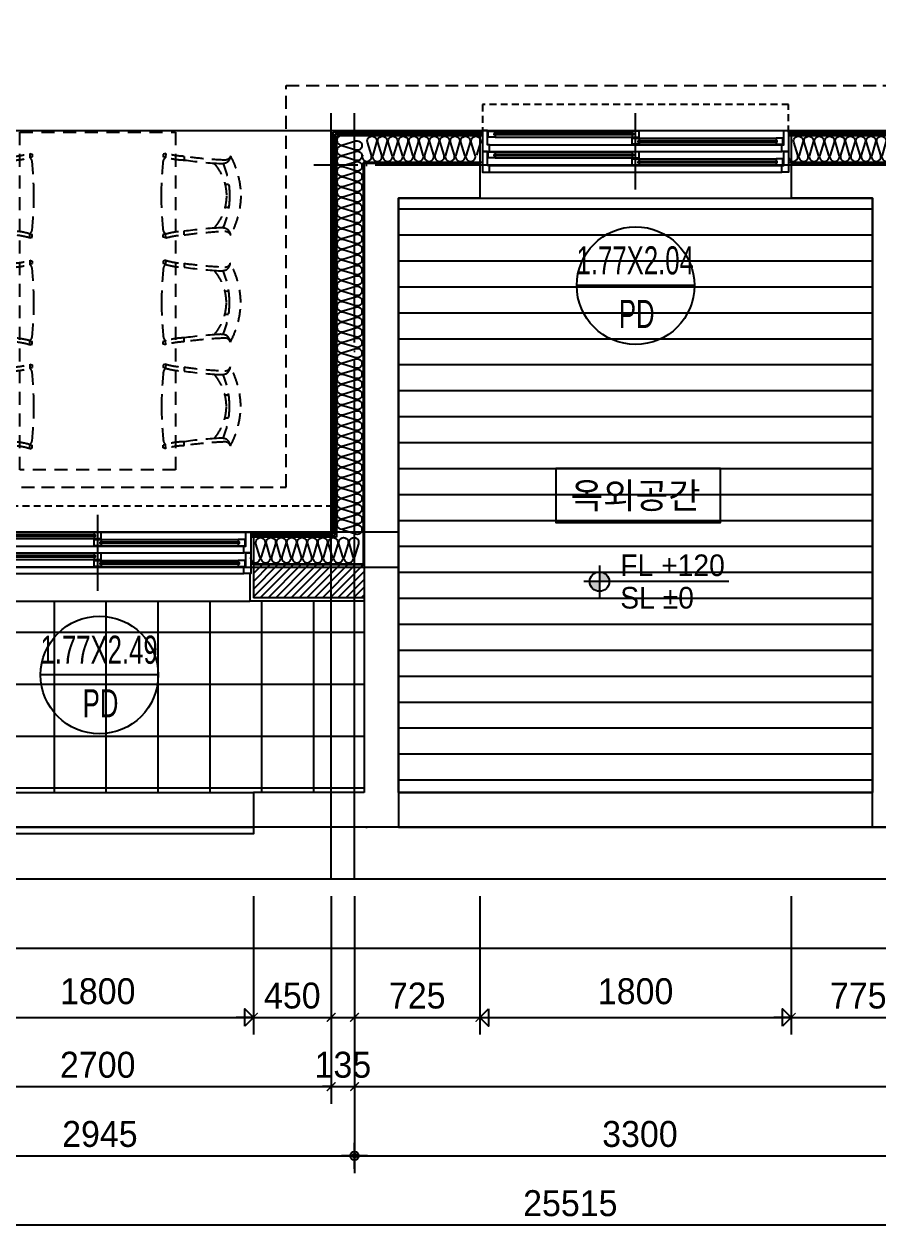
# Model space of a CAD drawing. Header units: millimetres. Extents: x -24416 to 92204, y -190080 to 23760.
# Drawn here: x 14281 to 19218, y -183258 to -176317 of the extents above; entities that cross this region are included whole.
import ezdxf
from ezdxf.enums import TextEntityAlignment as Align

# ---------------------------------------------------------------- set-up
doc = ezdxf.new("R2010")
doc.units = ezdxf.units.MM
doc.header["$LTSCALE"] = 50
for name, pattern in [('AUDIT_D_220706163347-0', [0]), ('CEN', [62, 60, -1, 0, -1]), ('H', [1.3, 0.8, -0.5]), ('HD', [2.5, 1.5, -1]), ('HID', [2.3, 1.5, -0.8])]:
    doc.linetypes.add(name, pattern=pattern)
doc.layers.get('defpoints').update_dxf_attribs({"color": 139})
for name, color, linetype in [('A-레벨', 7, 'AUDIT_D_220706163347-0'), ('A-창호부호', 4, 'Continuous'), ('A_HAT', 8, 'Continuous'), ('AA-XXXX-DIMS', 7, 'Continuous'), ('ARDM', 7, 'Continuous'), ('CEN_CON', 1, 'CEN'), ('CEN_WALL', 12, 'CEN'), ('CONC', 2, 'Continuous'), ('dan1', 7, 'HID'), ('DIM', 7, 'AUDIT_D_220706163347-0'), ('ELE3_CON', 7, 'Continuous'), ('ELE4', 4, 'Continuous'), ('FIN', 6, 'Continuous'), ('FUR_가구', 8, 'HD'), ('HAT', 5, 'Continuous'), ('INS', 8, 'Continuous'), ('INSUL', 8, 'Continuous'), ('WAL', 3, 'Continuous'), ('WAL_DRY', 7, 'Continuous'), ('WIN', 4, 'Continuous'), ('X - 단위세대$0$ETC', 6, 'Continuous'), ('바닥타일', 8, 'Continuous'), ('실명', 3, 'AUDIT_D_220706163347-0'), ('실명박스', 7, 'AUDIT_D_220706163347-0'), ('커튼박스', 6, 'Continuous')]:
    doc.layers.add(name, color=color, linetype=linetype)
doc.layers.add('Defpoint', color=135, linetype='Continuous', plot=False)
doc.layers.add('MC', color=135, linetype='Continuous', plot=False)
doc.styles.add('HAUD01', font='Dotum.ttf')
doc.styles.add('맑은고딕', font='malgun.ttf', dxfattribs={"width": 0.9})
doc.dimstyles.new('DIM-50', dxfattribs={"dimscale": 50, "dimtxt": 3, "dimasz": 1, "dimexe": 2, "dimexo": 2, "dimgap": 1, "dimtad": 1, "dimdec": 0, "dimzin": 0, "dimdsep": 46, "dimtxsty": '맑은고딕', "dimblk1": 'DIMDOT', "dimblk2": 'DIMDOT', "dimsah": 1, "dimcen": 0.09, "dimdle": 2, "dimclrd": 7, "dimclre": 7, "dimclrt": 3, "dimadec": 0, "dimazin": 0, "dimtfac": 1, "dimtdec": 0, "dimtix": 1, "dimtmove": 2, "dimatfit": 3, "dimldrblk": 'DIMDOT', "dimfxl": 1, "dimtolj": 1, "dimtzin": 0, "dimarcsym": 0})
doc.dimstyles.new('MCDIM-50', dxfattribs={"dimscale": 50, "dimtxt": 3, "dimasz": 1, "dimexe": 2, "dimexo": 2, "dimgap": 1, "dimtad": 1, "dimdec": 0, "dimzin": 0, "dimdsep": 46, "dimtxsty": '맑은고딕', "dimblk1": 'ARCHTICK', "dimblk2": 'ARCHTICK', "dimsah": 1, "dimcen": 0.09, "dimdle": 2, "dimclrd": 7, "dimclre": 7, "dimclrt": 3, "dimadec": 0, "dimazin": 0, "dimtfac": 1, "dimtdec": 0, "dimtix": 1, "dimtmove": 2, "dimatfit": 3, "dimldrblk": 'ARCHTICK', "dimfxl": 1, "dimtolj": 1, "dimtzin": 0, "dimarcsym": 0})
doc.dimstyles.new('외부100-win', dxfattribs={"dimscale": 50, "dimtxt": 3, "dimasz": 1, "dimexe": 2, "dimexo": 2.5, "dimgap": 1.5, "dimtad": 1, "dimdec": 0, "dimzin": 0, "dimdsep": 46, "dimtxsty": '맑은고딕', "dimblk": 'DO2-2', "dimblk1": 'DO2-2', "dimblk2": 'DIMDOT', "dimcen": 0.09, "dimdle": 2, "dimclrd": 7, "dimclre": 7, "dimclrt": 3, "dimadec": 0, "dimazin": 0, "dimtfac": 1, "dimtdec": 0, "dimtix": 1, "dimtmove": 2, "dimatfit": 3, "dimldrblk": 'DO2-2', "dimfxl": 1, "dimtolj": 1, "dimtzin": 0, "dimarcsym": 0})

# ---------------------------------------------------------------- blocks, each defined once
blk = doc.blocks.new('A$C4D377245')
at = {"layer": 'A-창호부호'}
blk.add_line((675.4, 345), (14.6, 345), dxfattribs=at)
blk.add_circle((345, 345), 330.4, dxfattribs=at)
blk = doc.blocks.new('WIN_이중창_1800')
at = {"layer": 'Defpoint'}
for p, q in [((-15, 240), (-15, 0)), ((1785, 240), (1785, 0))]:
    blk.add_line(p, q, dxfattribs=at)
at = {"layer": 'WIN'}
blk.add_line((885, -100), (885, 340), dxfattribs=at)
at = {"layer": 'WIN', "color": 8}
for p, q in [((1742, 240), (28, 240)), ((1697, 237), (905, 237)), ((1730, 158), (40, 158)), ((865, 196), (73, 196)), ((865, 161), (73, 161)), ((1697, 202), (905, 202)), ((1730, 120), (40, 120)), ((865, 76), (73, 76)), ((1697, 117), (905, 117)), ((1697, 82), (905, 82)), ((1730, 38), (40, 38)), ((1730, 0), (40, 0)), ((865, 41), (73, 41))]:
    blk.add_line(p, q, dxfattribs=at)
at = {"layer": 'WIN'}
for points in [[(40, 158), (28, 158), (28, 240), (0, 240), (0, 120), (40, 120), (40, 158)], [(905, 216.5), (905, 202), (865, 202), (865, 237), (905, 237), (905, 222.5)], [(1704, 222.5), (1704, 216.5), (898, 216.5), (898, 222.5), (1704, 222.5)], [(1697, 216.5), (1697, 202), (1737, 202), (1737, 237), (1697, 237), (1697, 222.5)], [(1730, 158), (1742, 158), (1742, 240), (1770, 240), (1770, 120), (1730, 120), (1730, 158)], [(73, 175.5), (73, 161), (33, 161), (33, 196), (73, 196), (73, 181.5)], [(872, 181.5), (872, 175.5), (66, 175.5), (66, 181.5), (872, 181.5)], [(865, 175.5), (865, 161), (905, 161), (905, 196), (865, 196), (865, 181.5)], [(40, 38), (28, 38), (28, 120), (0, 120), (0, 0), (40, 0), (40, 38)], [(73, 55.5), (73, 41), (33, 41), (33, 76), (73, 76), (73, 61.5)], [(905, 96.5), (905, 82), (865, 82), (865, 117), (905, 117), (905, 102.5)], [(865, 55.5), (865, 41), (905, 41), (905, 76), (865, 76), (865, 61.5)], [(1704, 102.5), (1704, 96.5), (898, 96.5), (898, 102.5), (1704, 102.5)], [(1697, 96.5), (1697, 82), (1737, 82), (1737, 117), (1697, 117), (1697, 102.5)], [(1730, 38), (1742, 38), (1742, 120), (1770, 120), (1770, 0), (1730, 0), (1730, 38)], [(872, 61.5), (872, 55.5), (66, 55.5), (66, 61.5), (872, 61.5)]]:
    blk.add_lwpolyline(points, dxfattribs=at)
blk = doc.blocks.new('insul1')
blk.add_lwpolyline([(0, 0.25, 1.344031), (0.35, 0.25), (0.2, 0.75, -1.344031), (0.55, 0.75), (0.4, 0.25)], format="xyb")
blk = doc.blocks.new('DongSinsul_1')
at = {"layer": 'INSUL'}
blk.add_lwpolyline([(0, 0.25, 1.34403), (0.35, 0.25), (0.2, 0.75, -1.34403), (0.55, 0.75), (0.4, 0.25)], format="xyb", dxfattribs=at)
blk = doc.blocks.new('식탁-1950x900')
at = {"layer": 'FUR_가구'}
for p, q in [((-393, -121.6), (-379.1, -126)), ((-393, -121.6), (-392.7, -145.4)), ((-379.1, -126), (-379.3, -141)), ((393, -121.6), (379.1, -126)), ((379.1, -126), (379.3, -141)), ((393, -121.6), (392.7, -145.4)), ((-500.1, -139.2), (-499.9, -162.1)), ((-392.7, -144.6), (-379.3, -141)), ((392.7, -144.6), (379.3, -141)), ((500.1, -139.2), (499.9, -162.1)), ((-735.6, -299), (-756.6, -299.2)), ((735.6, -299), (756.6, -299.2)), ((-735.6, -433.1), (-756.6, -432.9)), ((735.6, -433.1), (756.6, -432.9)), ((-500.1, -592.9), (-499.9, -570)), ((-393, -610.5), (-392.7, -586.7)), ((-393, -610.5), (-379.1, -606.2)), ((-392.7, -587.5), (-379.3, -591.1)), ((-379.1, -606.2), (-379.3, -591.1)), ((379.1, -606.2), (379.3, -591.1)), ((393, -610.5), (379.1, -606.2)), ((392.7, -587.5), (379.3, -591.1)), ((393, -610.5), (392.7, -586.7)), ((500.1, -592.9), (499.9, -570)), ((-500.1, -757.1), (-499.9, -780)), ((-393, -739.5), (-379.1, -743.8)), ((-393, -739.5), (-392.7, -763.3)), ((-392.7, -762.5), (-379.3, -758.9)), ((-379.1, -743.8), (-379.3, -758.9)), ((393, -739.5), (379.1, -743.8)), ((379.1, -743.8), (379.3, -758.9)), ((392.7, -762.5), (379.3, -758.9)), ((393, -739.5), (392.7, -763.3)), ((500.1, -757.1), (499.9, -780)), ((-735.6, -916.9), (-756.6, -917.1)), ((735.6, -916.9), (756.6, -917.1)), ((-735.6, -1051), (-756.6, -1050.8)), ((735.6, -1051), (756.6, -1050.8)), ((-500.1, -1210.8), (-499.9, -1187.9)), ((-393, -1228.4), (-392.7, -1204.6)), ((-393, -1228.4), (-379.1, -1224)), ((-392.7, -1205.4), (-379.3, -1209)), ((-379.1, -1224), (-379.3, -1209)), ((379.1, -1224), (379.3, -1209)), ((393, -1228.4), (379.1, -1224)), ((392.7, -1205.4), (379.3, -1209)), ((393, -1228.4), (392.7, -1204.6)), ((500.1, -1210.8), (499.9, -1187.9)), ((-500.1, -1357.1), (-499.9, -1380)), ((-393, -1339.5), (-379.1, -1343.8)), ((-393, -1339.5), (-392.7, -1363.3)), ((-392.7, -1362.5), (-379.3, -1358.9)), ((-379.1, -1343.8), (-379.3, -1358.9)), ((393, -1339.5), (379.1, -1343.8)), ((379.1, -1343.8), (379.3, -1358.9)), ((392.7, -1362.5), (379.3, -1358.9)), ((393, -1339.5), (392.7, -1363.3)), ((500.1, -1357.1), (499.9, -1380)), ((-735.6, -1516.9), (-756.6, -1517.1)), ((735.6, -1516.9), (756.6, -1517.1)), ((-735.6, -1651), (-756.6, -1650.8)), ((735.6, -1651), (756.6, -1650.8)), ((-500.1, -1810.8), (-499.9, -1787.9)), ((-393, -1828.4), (-392.7, -1804.6)), ((393, -1828.4), (392.7, -1804.6)), ((500.1, -1810.8), (499.9, -1787.9)), ((-393, -1828.4), (-379.1, -1824)), ((-392.7, -1805.4), (-379.3, -1809)), ((-379.1, -1824), (-379.3, -1809)), ((379.1, -1824), (379.3, -1809)), ((393, -1828.4), (379.1, -1824)), ((392.7, -1805.4), (379.3, -1809))]:
    blk.add_line(p, q, dxfattribs=at)
blk.add_lwpolyline([(-450, 0), (450, 0), (450, -1950), (-450, -1950)], close=True, dxfattribs=at)
for centre, radius, start, end in [((-324.7, -376.8), 502.7, 151.61301, 178.77221), ((-735.8, -128.1), 32.7, 197.29847, 270.53959), ((-715.5, -133.6), 51.6, 184.73657, 233.96327), ((-510.6, 259.9), 399.2, 271.50557, 287.13357), ((-301.1, -364.6), 460.9, 156.58558, 180.17751), ((-711.1, -94), 88.5, 246.80527, 277.25757), ((-464.2, -367.5), 279.9, 137.91521, 179.69623), ((-839.2, 2261.8), 2424.8, 272.45149, 278.03657), ((-839.2, 2261.8), 2447.5, 273.26257, 277.96657), ((-510.6, 259.9), 422.1, 271.45157, 286.22903), ((-411.8, -172), 32.7, 1.98952, 54.31967), ((-2602.4, -386.7), 2233.9, 0.5286, 5.54351), ((-324.7, -355.3), 502.7, 181.22779, 208.38699), ((-301.1, -367.5), 460.9, 179.82249, 203.41442), ((-464.2, -364.6), 279.9, 180.30377, 222.08479), ((-2602.4, -345.5), 2233.9, 354.45649, 359.4714), ((-711.1, -638.2), 88.5, 82.74243, 113.19473), ((-839.2, -2993.9), 2447.5, 82.03343, 86.73743), ((-735.8, -604), 32.7, 89.46041, 162.70153), ((-715.5, -598.6), 51.6, 126.03673, 175.26343), ((-839.2, -2993.9), 2424.8, 81.96343, 87.54851), ((-510.6, -992), 399.2, 72.86643, 88.49443), ((-510.6, -992), 422.1, 73.77097, 88.54843), ((-411.8, -560.1), 32.7, 305.68033, 358.01048), ((-324.7, -994.7), 502.7, 151.61301, 178.77221), ((-735.8, -746), 32.7, 197.29847, 270.53959), ((-715.5, -751.4), 51.6, 184.73657, 233.96327), ((-839.2, 1643.9), 2424.8, 272.45149, 278.03657), ((-510.6, -358), 399.2, 271.50557, 287.13357), ((-510.6, -358), 422.1, 271.45157, 286.22903), ((-411.8, -789.9), 32.7, 1.98952, 54.31967), ((-301.1, -982.5), 460.9, 156.58558, 180.17751), ((-711.1, -711.8), 88.5, 246.80527, 277.25757), ((-464.2, -985.4), 279.9, 137.91521, 179.69623), ((-839.2, 1643.9), 2447.5, 273.26257, 277.96657), ((-2602.4, -1004.5), 2233.9, 0.5286, 5.54351), ((-324.7, -973.2), 502.7, 181.22779, 208.38699), ((-301.1, -985.4), 460.9, 179.82249, 203.41442), ((-464.2, -982.5), 279.9, 180.30377, 222.08479), ((-2602.4, -963.3), 2233.9, 354.45649, 359.4714), ((-715.5, -1216.4), 51.6, 126.03673, 175.26343), ((-711.1, -1256), 88.5, 82.74243, 113.19473), ((-839.2, -3611.8), 2447.5, 82.03343, 86.73743), ((-411.8, -1178), 32.7, 305.68033, 358.01048), ((-735.8, -1221.9), 32.7, 89.46041, 162.70153), ((-839.2, -3611.8), 2424.8, 81.96343, 87.54851), ((-510.6, -1609.9), 399.2, 72.86643, 88.49443), ((-510.6, -1609.9), 422.1, 73.77097, 88.54843), ((-324.7, -1594.7), 502.7, 151.61301, 178.77221), ((-735.8, -1346), 32.7, 197.29847, 270.53959), ((-715.5, -1351.4), 51.6, 184.73657, 233.96327), ((-839.2, 1043.9), 2424.8, 272.45149, 278.03657), ((-839.2, 1043.9), 2447.5, 273.26257, 277.96657), ((-510.6, -958), 399.2, 271.50557, 287.13357), ((-510.6, -958), 422.1, 271.45157, 286.22903), ((-411.8, -1389.9), 32.7, 1.98952, 54.31967), ((-301.1, -1582.5), 460.9, 156.58558, 180.17751), ((-711.1, -1311.8), 88.5, 246.80527, 277.25757), ((-464.2, -1585.4), 279.9, 137.91521, 179.69623), ((-2602.4, -1604.5), 2233.9, 0.5286, 5.54351), ((-324.7, -1573.2), 502.7, 181.22779, 208.38699), ((-301.1, -1585.4), 460.9, 179.82249, 203.41442), ((-464.2, -1582.5), 279.9, 180.30377, 222.08479), ((-2602.4, -1563.3), 2233.9, 354.45649, 359.4714), ((-735.8, -1821.9), 32.7, 89.46041, 162.70153), ((-715.5, -1816.4), 51.6, 126.03673, 175.26343), ((-711.1, -1856), 88.5, 82.74243, 113.19473), ((-839.2, -4211.8), 2424.8, 81.96343, 87.54851), ((-839.2, -4211.8), 2447.5, 82.03343, 86.73743), ((-510.6, -2209.9), 422.1, 73.77097, 88.54843), ((-411.8, -1778), 32.7, 305.68033, 358.01048), ((-510.6, -2209.9), 399.2, 72.86643, 88.49443)]:
    blk.add_arc(centre, radius, start, end, dxfattribs=at)
at = {"layer": 'FUR_가구', "extrusion": (0, 0, -1)}
for centre, major_axis, start_param, end_param in [((510.6, 259.9), (-391.6, 77.3), 4.543868, 4.816628), ((735.8, -128.1), (-23.1, 23.1), 2.65811, 3.936408), ((715.5, -133.6), (-36.5, 36.5), 2.438863, 3.298031), ((324.7, -376.8), (355.5, 355.5), 0.289952, 0.763969), ((2602.4, -386.7), (-1579.6, 1579.6), 5.507013, 5.59454), ((411.8, -172), (-23.1, 23.1), 5.532511, 6.445844), ((510.6, 259.9), (-418.1, 57.7), 4.600712, 4.858628), ((839.2, 2261.8), (261.2, 2433.5), 3.0916, 3.173701), ((839.2, 2261.8), (308.9, 2405.1), 3.056625, 3.154103), ((464.2, -367.5), (197.9, 197.9), 0.05088, 0.780096), ((711.1, -94), (-62.6, 62.6), 3.522166, 4.053659), ((301.1, -364.6), (447.5, 110.4), -0.166893, 0.244864), ((2602.4, -345.5), (-114, 2231), 4.666674, 4.7542), ((464.2, -364.6), (197.9, 197.9), 0.7907, 1.519916), ((301.1, -367.5), (-450.7, 96.7), 2.927084, 3.338841), ((324.7, -355.3), (-355.5, 355.5), 2.377624, 2.851641), ((839.2, -2993.9), (-321.8, 2426.3), -0.007165, 0.074936), ((711.1, -638.2), (62.6, 62.6), -0.912067, -0.380574), ((411.8, -560.1), (-23.1, 23.1), 4.54973, 5.463063), ((510.6, -992), (410.7, 97.2), 4.661547, 4.919462), ((510.6, -992), (392, 75.2), 4.602977, 4.875737), ((839.2, -2993.9), (-242.6, 2412.6), -0.040038, 0.05744), ((735.8, -604), (23.1, 23.1), -0.794816, 0.483483), ((715.5, -598.6), (-36.5, 36.5), 1.414358, 2.273526)]:
    blk.add_ellipse(centre, major_axis=major_axis, ratio=1, start_param=start_param, end_param=end_param, dxfattribs=at)
at = {"layer": 'FUR_가구'}
for centre, major_axis, start_param, end_param in [((411.8, -789.9), (23.1, 23.1), 1.408137, 2.321471), ((510.6, -358), (-410.7, 97.2), 1.519954, 1.777869), ((510.6, -358), (-392, 75.2), 1.461384, 1.734144), ((839.2, 1643.9), (242.6, 2412.6), 3.101555, 3.199033), ((735.8, -746), (-23.1, 23.1), 2.346777, 3.625076), ((715.5, -751.4), (36.5, 36.5), 4.55595, 5.415118), ((324.7, -994.7), (355.5, 355.5), 5.519216, 5.993234), ((2602.4, -1004.5), (114, 2231), 1.525081, 1.612608), ((839.2, 1643.9), (321.8, 2426.3), 3.134428, 3.216528), ((464.2, -985.4), (-197.9, 197.9), 3.932293, 4.661509), ((711.1, -711.8), (-62.6, 62.6), 2.229526, 2.761019), ((301.1, -982.5), (450.7, 96.7), -0.214508, 0.197248), ((2602.4, -963.3), (1579.6, 1579.6), 2.36542, 2.452947), ((464.2, -982.5), (-197.9, 197.9), 3.192473, 3.921689), ((301.1, -985.4), (-447.5, 110.4), 2.9747, 3.386457), ((324.7, -973.2), (-355.5, 355.5), 3.431544, 3.905562), ((411.8, -1178), (23.1, 23.1), 2.390918, 3.304252), ((839.2, -3611.8), (-261.2, 2433.5), -0.049992, 0.032108), ((711.1, -1256), (62.6, 62.6), 0.380574, 0.912067), ((715.5, -1216.4), (36.5, 36.5), 5.580456, 6.439624), ((510.6, -1609.9), (418.1, 57.7), 1.45912, 1.717035), ((510.6, -1609.9), (391.6, 77.3), 1.402276, 1.675036), ((839.2, -3611.8), (-308.9, 2405.1), -0.084967, 0.012511), ((735.8, -1221.9), (23.1, 23.1), 5.799702, 7.078001), ((411.8, -1389.9), (23.1, 23.1), 1.408137, 2.321471), ((510.6, -958), (-410.7, 97.2), 1.519954, 1.777869), ((510.6, -958), (-392, 75.2), 1.461384, 1.734144), ((839.2, 1043.9), (321.8, 2426.3), 3.134428, 3.216528), ((839.2, 1043.9), (242.6, 2412.6), 3.101555, 3.199033), ((735.8, -1346), (-23.1, 23.1), 2.346777, 3.625076), ((715.5, -1351.4), (36.5, 36.5), 4.55595, 5.415118), ((324.7, -1594.7), (355.5, 355.5), 5.519216, 5.993234), ((2602.4, -1604.5), (114, 2231), 1.525081, 1.612608), ((464.2, -1585.4), (-197.9, 197.9), 3.932293, 4.661509), ((711.1, -1311.8), (-62.6, 62.6), 2.229526, 2.761019), ((301.1, -1582.5), (450.7, 96.7), -0.214508, 0.197248), ((2602.4, -1563.3), (1579.6, 1579.6), 2.36542, 2.452947), ((464.2, -1582.5), (-197.9, 197.9), 3.192473, 3.921689), ((301.1, -1585.4), (-447.5, 110.4), 2.9747, 3.386457), ((324.7, -1573.2), (-355.5, 355.5), 3.431544, 3.905562), ((411.8, -1778), (23.1, 23.1), 2.390918, 3.304252), ((510.6, -2209.9), (418.1, 57.7), 1.45912, 1.717035), ((839.2, -4211.8), (-261.2, 2433.5), -0.049992, 0.032108), ((839.2, -4211.8), (-308.9, 2405.1), -0.084967, 0.012511), ((711.1, -1856), (62.6, 62.6), 0.380574, 0.912067), ((735.8, -1821.9), (23.1, 23.1), 5.799702, 7.078001), ((715.5, -1816.4), (36.5, 36.5), 5.580456, 6.439624), ((510.6, -2209.9), (391.6, 77.3), 1.402276, 1.675036)]:
    blk.add_ellipse(centre, major_axis=major_axis, ratio=1, start_param=start_param, end_param=end_param, dxfattribs=at)
blk = doc.blocks.new('U-131B(기본)', base_point=(-85340.5, -187585.7))
at = {"layer": 'A_HAT'}
h = blk.add_hatch(dxfattribs=at)
h.set_pattern_fill('ANSI31', color=256, scale=10, style=0)
h.set_pattern_definition([(45, (-291243.84, -166332.43), (-22.4506403, 22.4506403), [])])
h.paths.add_polyline_path([(-74415.5, -186070.7), (-73775.5, -186070.7), (-73775.5, -186260.7), (-74415.5, -186260.7)])
at = {"layer": 'HAT', "ltscale": 100}
h = blk.add_hatch(dxfattribs=at)
h.set_pattern_fill('_USER', color=8, scale=150, pattern_type=0)
h.set_pattern_definition([(0, (-77920.75, -187585.72), (0, 150), [])])
h.paths.add_polyline_path([(-70835.5, -187385.7), (-73575.5, -187385.7), (-73575.5, -183950.7), (-70835.5, -183950.7)])
at = {"layer": '바닥타일'}
h = blk.add_hatch(dxfattribs=at)
h.set_pattern_fill('_USER', color=256, scale=300, double=1, pattern_type=0)
h.set_pattern_definition([(0, (-291243.84, -166332.43), (0, 300), []), (90, (-291243.84, -166332.43), (-300, 2e-14), [])])
h.paths.add_polyline_path([(-83430.5, -186105.7), (-83430.5, -187385.7), (-73775.5, -187385.7), (-73775.5, -186280.7), (-81785.5, -186280.7), (-81785.5, -186105.7)])
at = {"layer": 'CEN_CON'}
blk.add_line((-70710.5, -187585.7), (-85945.5, -187585.7), dxfattribs=at)
at = {"layer": 'CEN_WALL'}
for p, q in [((-73830.5, -187885.7), (-73830.5, -183460.7)), ((-70710.5, -183760.7), (-74065.5, -183760.7)), ((-73575.5, -186085.7), (-81705.5, -186085.7))]:
    blk.add_line(p, q, dxfattribs=at)
at = {"layer": 'CONC'}
for p, q in [((-73775.5, -183750.7), (-73775.5, -187385.7)), ((-73105.5, -183750.7), (-73775.5, -183750.7)), ((-73105.5, -183750.7), (-73105.5, -183950.7)), ((-70585.5, -183750.7), (-71305.5, -183750.7)), ((-71305.5, -183750.7), (-71305.5, -183950.7)), ((-73575.5, -183950.7), (-73575.5, -187585.7)), ((-73105.5, -183950.7), (-73575.5, -183950.7)), ((-70835.5, -183950.7), (-71305.5, -183950.7)), ((-70835.5, -187585.7), (-70835.5, -183950.7)), ((-73775.5, -187385.7), (-74415.5, -187385.7)), ((-74415.5, -187385.7), (-74415.5, -187585.7)), ((-73575.5, -187585.7), (-74415.5, -187585.7)), ((-70835.5, -187585.7), (-69975.5, -187585.7))]:
    blk.add_line(p, q, dxfattribs=at)
at = {"layer": 'dan1'}
blk.add_lwpolyline([(-76675.5, -185620.7), (-74225.5, -185620.7), (-74225.5, -183300.7), (-70135.5, -183300.7), (-70135.5, -185620.7), (-64745.5, -185620.7)], dxfattribs=at)
at = {"layer": 'ELE3_CON'}
for p, q in [((-76215.5, -187385.7), (-74415.5, -187385.7)), ((-73575.5, -187385.7), (-70835.5, -187385.7)), ((-73575.5, -187585.7), (-70835.5, -187585.7))]:
    blk.add_line(p, q, dxfattribs=at)
at = {"layer": 'ELE4'}
for p, q in [((-73105.5, -183950.7), (-71305.5, -183950.7)), ((-76195.5, -186280.7), (-74435.5, -186280.7))]:
    blk.add_line(p, q, dxfattribs=at)
at = {"layer": 'FIN'}
for p in [(-74435.5, -186120.7), (-73775.5, -186280.7)]:
    blk.add_line(p, (-74435.5, -186280.7), dxfattribs=at)
at = {"layer": 'HAT', "color": 8, "ltscale": 100}
blk.add_lwpolyline([(-70835.5, -187385.7), (-73575.5, -187385.7), (-73575.5, -183950.7), (-70835.5, -183950.7)], close=True, dxfattribs=at)
at = {"layer": 'INS'}
for p, q in [((-73935.5, -183590.7), (-73935.5, -185910.7)), ((-73090.5, -183590.7), (-73935.5, -183590.7)), ((-70425.5, -183590.7), (-71320.5, -183590.7)), ((-73780.5, -183745.7), (-73780.5, -186065.7)), ((-73090.5, -183745.7), (-73780.5, -183745.7)), ((-70580.5, -183745.7), (-71320.5, -183745.7)), ((-70835.5, -186070.7), (-70835.5, -185620.7)), ((-73935.5, -185910.7), (-74430.5, -185910.7)), ((-73780.5, -186065.7), (-74430.5, -186065.7))]:
    blk.add_line(p, q, dxfattribs=at)
at = {"layer": 'MC'}
for p, q in [((-73965.5, -187885.7), (-73965.5, -183460.7)), ((-76985.5, -183560.7), (-70710.5, -183560.7)), ((-73575.5, -185880.7), (-81705.5, -185880.7))]:
    blk.add_line(p, q, dxfattribs=at)
at = {"layer": 'WAL'}
for p, q in [((-73775.5, -186070.7), (-74415.5, -186070.7)), ((-74415.5, -186070.7), (-74415.5, -186260.7)), ((-73775.5, -186260.7), (-74415.5, -186260.7))]:
    blk.add_line(p, q, dxfattribs=at)
at = {"layer": 'WAL_DRY'}
for p, q in [((-73955.5, -183570.7), (-73955.5, -185890.7)), ((-73090.5, -183570.7), (-73955.5, -183570.7)), ((-73945.5, -183580.7), (-73945.5, -185900.7)), ((-73090.5, -183580.7), (-73945.5, -183580.7)), ((-70405.5, -183570.7), (-71320.5, -183570.7)), ((-70415.5, -183580.7), (-71320.5, -183580.7)), ((-73955.5, -185890.7), (-74430.5, -185890.7)), ((-73945.5, -185900.7), (-74430.5, -185900.7))]:
    blk.add_line(p, q, dxfattribs=at)
at = {"layer": 'X - 단위세대$0$ETC'}
blk.add_lwpolyline([(-76215.5, -187625.7), (-76215.5, -187585.7), (-74415.5, -187585.7), (-74415.5, -187625.7), (-76215.5, -187625.7)], dxfattribs=at)
at = {"layer": '커튼박스', "linetype": 'H'}
blk.add_line((-73955.5, -185730.7), (-76675.5, -185730.7), dxfattribs=at)
blk.add_lwpolyline([(-71320.5, -183570.7), (-71320.5, -183410.7), (-73090.5, -183410.7), (-73090.5, -183570.7)], dxfattribs=at)
at = {"layer": 'FUR_가구'}
blk.add_blockref('식탁-1950x900', (-75315.5, -183570.7), dxfattribs=at)
at = {"layer": 'INS', "xscale": 150, "yscale": 150, "zscale": 150, "rotation": 270, "row_count": 1, "column_count": 38, "row_spacing": 0, "column_spacing": 60}
blk.add_blockref('insul1', (-73935.5, -183590.7), dxfattribs=at)
at = {"layer": 'INS', "xscale": 150, "yscale": 150, "zscale": 150, "row_count": 1, "column_count": 10, "row_spacing": 0, "column_spacing": 60}
blk.add_blockref('insul1', (-74430.5, -186060.7), dxfattribs=at)
at = {"layer": 'INSUL', "xscale": 150, "yscale": 150, "zscale": 150, "row_count": 1, "row_spacing": 1, "column_spacing": 60}
for p, column_count in [((-73785.5, -183740.7), 11), ((-71320.5, -183740.7), 12)]:
    blk.add_blockref('DongSinsul_1', p, dxfattribs=dict(at, column_count=column_count))
at = {"layer": 'WIN', "xscale": -1}
for p in [(-71320.5, -183800.7), (-74430.5, -186120.7)]:
    blk.add_blockref('WIN_이중창_1800', p, dxfattribs=at)
blk = doc.blocks.new('A$Cb33ca4a3')
at = {"layer": 'A-레벨'}
h = blk.add_hatch(color=256, dxfattribs=at)
h.paths.add_polyline_path([(17608.2, -203355.9), (17608.2, -203299.6), (17551.9, -203299.6, 0.414214)])
h.paths.add_polyline_path([(17608.2, -203243.4), (17608.2, -203299.6), (17664.4, -203299.6, 0.414214)])
for p, q in [((17608.2, -203205.9), (17608.2, -203393.4)), ((18355.3, -203299.6), (17518.2, -203299.6))]:
    blk.add_line(p, q, dxfattribs=at)
blk.add_circle((17608.2, -203299.6), 56.2, dxfattribs=at)
at = {"layer": 'A-레벨', "color": 4, "style": 'HAUD01'}
for s, p in [('FL +120', (17728.2, -203267.7)), ('SL %%P0', (17728.2, -203455.4))]:
    blk.add_text(s, height=125, dxfattribs=at).set_placement(p)
blk = doc.blocks.new('DIMDOT')
at = {"layer": 'AA-XXXX-DIMS'}
for p, q in [((0, -1.5), (0, 1.5)), ((-1.5, 0), (1.5, 0))]:
    blk.add_line(p, q, dxfattribs=at)
for radius in [0.5, 0.25]:
    blk.add_circle((0, 0), radius, dxfattribs=at)
blk = doc.blocks.new('*D202')
at = {"layer": 'defpoints', "color": 0, "transparency": 16777216}
for p in [(13246.9, -205018), (16191.9, -205018), (16191.9, -206618)]:
    blk.add_point(p, dxfattribs=at)
at = {"layer": 'DIM', "color": 7, "lineweight": -2, "transparency": 16777216}
for p, q in [((13246.9, -205118), (13246.9, -206718)), ((16191.9, -205118), (16191.9, -206718)), ((13296.9, -206618), (16141.9, -206618))]:
    blk.add_line(p, q, dxfattribs=at)
at = {"layer": 'DIM', "color": 7, "lineweight": -2, "transparency": 16777216, "xscale": 50, "yscale": 50, "zscale": 50, "rotation": 180}
blk.add_blockref('DIMDOT', (13246.9, -206618), dxfattribs=at)
at = {"layer": 'DIM', "color": 7, "lineweight": -2, "transparency": 16777216, "xscale": 50, "yscale": 50, "zscale": 50}
blk.add_blockref('DIMDOT', (16191.9, -206618), dxfattribs=at)
at = {"layer": 'DIM', "color": 3, "transparency": 16777216, "insert": (14719.4, -206492.9), "char_height": 150, "attachment_point": 5, "style": 'HAUD01'}
blk.add_mtext('\\A1;2945', dxfattribs=at)
blk = doc.blocks.new('*D203')
at = {"layer": 'defpoints', "color": 0, "transparency": 16777216}
for p in [(16191.9, -205018), (19491.9, -205018), (19491.9, -206618)]:
    blk.add_point(p, dxfattribs=at)
at = {"layer": 'DIM', "color": 7, "lineweight": -2, "transparency": 16777216}
for p, q in [((16191.9, -205118), (16191.9, -206718)), ((19491.9, -205118), (19491.9, -206718)), ((16241.9, -206618), (19441.9, -206618))]:
    blk.add_line(p, q, dxfattribs=at)
at = {"layer": 'DIM', "color": 7, "lineweight": -2, "transparency": 16777216, "xscale": 50, "yscale": 50, "zscale": 50, "rotation": 180}
blk.add_blockref('DIMDOT', (16191.9, -206618), dxfattribs=at)
at = {"layer": 'DIM', "color": 7, "lineweight": -2, "transparency": 16777216, "xscale": 50, "yscale": 50, "zscale": 50}
blk.add_blockref('DIMDOT', (19491.9, -206618), dxfattribs=at)
at = {"layer": 'DIM', "color": 3, "transparency": 16777216, "insert": (17841.9, -206492.9), "char_height": 150, "attachment_point": 5, "style": 'HAUD01'}
blk.add_mtext('\\A1;3300', dxfattribs=at)
blk = doc.blocks.new('*D208')
at = {"layer": 'defpoints', "color": 0, "transparency": 16777216}
for p in [(4681.9, -205018), (30196.9, -205018), (30196.9, -207018)]:
    blk.add_point(p, dxfattribs=at)
at = {"layer": 'DIM', "color": 7, "lineweight": -2, "transparency": 16777216}
for p, q in [((4681.9, -205118), (4681.9, -207118)), ((30196.9, -205118), (30196.9, -207118)), ((4731.9, -207018), (30146.9, -207018))]:
    blk.add_line(p, q, dxfattribs=at)
at = {"layer": 'DIM', "color": 7, "lineweight": -2, "transparency": 16777216, "xscale": 50, "yscale": 50, "zscale": 50, "rotation": 180}
blk.add_blockref('DIMDOT', (4681.9, -207018), dxfattribs=at)
at = {"layer": 'DIM', "color": 7, "lineweight": -2, "transparency": 16777216, "xscale": 50, "yscale": 50, "zscale": 50}
blk.add_blockref('DIMDOT', (30196.9, -207018), dxfattribs=at)
at = {"layer": 'DIM', "color": 3, "transparency": 16777216, "insert": (17439.4, -206892.9), "char_height": 150, "attachment_point": 5, "style": 'HAUD01'}
blk.add_mtext('\\A1;25515', dxfattribs=at)
blk = doc.blocks.new('_ArchTick')
at = {"color": 0, "linetype": 'ByBlock', "const_width": 0.15}
blk.add_lwpolyline([(-0.5, -0.5), (0.5, 0.5)], dxfattribs=at)
blk = doc.blocks.new('*D216')
at = {"layer": 'defpoints', "color": 0, "linetype": 'ByBlock', "transparency": 16777216}
for p in [(13356.9, -205018), (16056.9, -205018), (16056.9, -206218)]:
    blk.add_point(p, dxfattribs=at)
at = {"layer": 'DIM', "color": 7, "linetype": 'ByBlock', "lineweight": -2, "transparency": 16777216}
for p, q in [((13356.9, -205118), (13356.9, -206318)), ((16056.9, -205118), (16056.9, -206318)), ((13256.9, -206218), (16156.9, -206218))]:
    blk.add_line(p, q, dxfattribs=at)
at = {"layer": 'DIM', "color": 7, "linetype": 'ByBlock', "lineweight": -2, "transparency": 16777216, "xscale": 50, "yscale": 50, "zscale": 50, "rotation": 180}
blk.add_blockref('_ArchTick', (13356.9, -206218), dxfattribs=at)
at = {"layer": 'DIM', "color": 7, "linetype": 'ByBlock', "lineweight": -2, "transparency": 16777216, "xscale": 50, "yscale": 50, "zscale": 50}
blk.add_blockref('_ArchTick', (16056.9, -206218), dxfattribs=at)
at = {"layer": 'DIM', "color": 3, "linetype": 'ByBlock', "transparency": 16777216, "insert": (14706.9, -206092.9), "char_height": 150, "attachment_point": 5, "style": 'HAUD01'}
blk.add_mtext('\\A1;2700', dxfattribs=at)
blk = doc.blocks.new('*D217')
at = {"layer": 'defpoints', "color": 0, "linetype": 'ByBlock', "transparency": 16777216}
for p in [(16056.9, -205018), (16191.9, -205018), (16191.9, -206218)]:
    blk.add_point(p, dxfattribs=at)
at = {"layer": 'DIM', "color": 7, "linetype": 'ByBlock', "lineweight": -2, "transparency": 16777216}
for p, q in [((16056.9, -205118), (16056.9, -206318)), ((16191.9, -205118), (16191.9, -206318)), ((16056.9, -206218), (16006.9, -206218)), ((16056.9, -206218), (16191.9, -206218)), ((16191.9, -206218), (16241.9, -206218))]:
    blk.add_line(p, q, dxfattribs=at)
at = {"layer": 'DIM', "color": 7, "linetype": 'ByBlock', "lineweight": -2, "transparency": 16777216, "xscale": 50, "yscale": 50, "zscale": 50}
blk.add_blockref('_ArchTick', (16056.9, -206218), dxfattribs=at)
at = {"layer": 'DIM', "color": 7, "linetype": 'ByBlock', "lineweight": -2, "transparency": 16777216, "xscale": 50, "yscale": 50, "zscale": 50, "rotation": 180}
blk.add_blockref('_ArchTick', (16191.9, -206218), dxfattribs=at)
at = {"layer": 'DIM', "color": 3, "linetype": 'ByBlock', "transparency": 16777216, "insert": (16124.4, -206092.9), "char_height": 150, "attachment_point": 5, "style": 'HAUD01'}
blk.add_mtext('\\A1;135', dxfattribs=at)
blk = doc.blocks.new('DO2-2')
at = {"layer": 'ARDM'}
blk.add_line((0, 0), (-2, 0), dxfattribs=at)
blk.add_lwpolyline([(-1, -1), (-1, 1), (0, 0)], close=True, dxfattribs=at)
blk = doc.blocks.new('*D256')
at = {"layer": 'defpoints', "color": 0, "linetype": 'ByBlock', "transparency": 16777216}
for p in [(13806.9, -205018), (15606.9, -205018), (15606.9, -205818)]:
    blk.add_point(p, dxfattribs=at)
at = {"layer": 'DIM', "color": 7, "linetype": 'ByBlock', "lineweight": -2, "transparency": 16777216}
for p, q in [((13806.9, -205143), (13806.9, -205918)), ((15606.9, -205143), (15606.9, -205918)), ((13856.9, -205818), (15556.9, -205818))]:
    blk.add_line(p, q, dxfattribs=at)
at = {"layer": 'DIM', "color": 7, "linetype": 'ByBlock', "lineweight": -2, "transparency": 16777216, "xscale": 50, "yscale": 50, "zscale": 50, "rotation": 180}
blk.add_blockref('DO2-2', (13806.9, -205818), dxfattribs=at)
at = {"layer": 'DIM', "color": 7, "linetype": 'ByBlock', "lineweight": -2, "transparency": 16777216, "xscale": 50, "yscale": 50, "zscale": 50}
blk.add_blockref('DO2-2', (15606.9, -205818), dxfattribs=at)
at = {"layer": 'DIM', "color": 3, "linetype": 'ByBlock', "transparency": 16777216, "insert": (14706.9, -205667.9), "char_height": 150, "attachment_point": 5, "style": 'HAUD01'}
blk.add_mtext('\\A1;1800', dxfattribs=at)
blk = doc.blocks.new('*D257')
at = {"layer": 'defpoints', "color": 0, "linetype": 'ByBlock', "transparency": 16777216}
for p in [(15606.9, -205018), (16056.9, -205018), (16056.9, -205818)]:
    blk.add_point(p, dxfattribs=at)
at = {"layer": 'DIM', "color": 7, "linetype": 'ByBlock', "lineweight": -2, "transparency": 16777216}
for p, q in [((15606.9, -205118), (15606.9, -205918)), ((16056.9, -205118), (16056.9, -205918)), ((15506.9, -205818), (16156.9, -205818))]:
    blk.add_line(p, q, dxfattribs=at)
at = {"layer": 'DIM', "color": 7, "linetype": 'ByBlock', "lineweight": -2, "transparency": 16777216, "xscale": 50, "yscale": 50, "zscale": 50, "rotation": 180}
blk.add_blockref('_ArchTick', (15606.9, -205818), dxfattribs=at)
at = {"layer": 'DIM', "color": 7, "linetype": 'ByBlock', "lineweight": -2, "transparency": 16777216, "xscale": 50, "yscale": 50, "zscale": 50}
blk.add_blockref('_ArchTick', (16056.9, -205818), dxfattribs=at)
at = {"layer": 'DIM', "color": 3, "linetype": 'ByBlock', "transparency": 16777216, "insert": (15831.9, -205692.9), "char_height": 150, "attachment_point": 5, "style": 'HAUD01'}
blk.add_mtext('\\A1;450', dxfattribs=at)
blk = doc.blocks.new('*D258')
at = {"layer": 'defpoints', "color": 0, "linetype": 'ByBlock', "transparency": 16777216}
for p in [(16191.9, -205018), (16916.9, -205018), (16916.9, -205818)]:
    blk.add_point(p, dxfattribs=at)
at = {"layer": 'DIM', "color": 7, "linetype": 'ByBlock', "lineweight": -2, "transparency": 16777216}
for p, q in [((16191.9, -205118), (16191.9, -205918)), ((16916.9, -205118), (16916.9, -205918)), ((16091.9, -205818), (17016.9, -205818))]:
    blk.add_line(p, q, dxfattribs=at)
at = {"layer": 'DIM', "color": 7, "linetype": 'ByBlock', "lineweight": -2, "transparency": 16777216, "xscale": 50, "yscale": 50, "zscale": 50, "rotation": 180}
blk.add_blockref('_ArchTick', (16191.9, -205818), dxfattribs=at)
at = {"layer": 'DIM', "color": 7, "linetype": 'ByBlock', "lineweight": -2, "transparency": 16777216, "xscale": 50, "yscale": 50, "zscale": 50}
blk.add_blockref('_ArchTick', (16916.9, -205818), dxfattribs=at)
at = {"layer": 'DIM', "color": 3, "linetype": 'ByBlock', "transparency": 16777216, "insert": (16554.4, -205692.9), "char_height": 150, "attachment_point": 5, "style": 'HAUD01'}
blk.add_mtext('\\A1;725', dxfattribs=at)
blk = doc.blocks.new('*D259')
at = {"layer": 'defpoints', "color": 0, "linetype": 'ByBlock', "transparency": 16777216}
for p in [(16916.9, -205018), (18716.9, -205018), (18716.9, -205818)]:
    blk.add_point(p, dxfattribs=at)
at = {"layer": 'DIM', "color": 7, "linetype": 'ByBlock', "lineweight": -2, "transparency": 16777216}
for p, q in [((16916.9, -205143), (16916.9, -205918)), ((18716.9, -205143), (18716.9, -205918)), ((16966.9, -205818), (18666.9, -205818))]:
    blk.add_line(p, q, dxfattribs=at)
at = {"layer": 'DIM', "color": 7, "linetype": 'ByBlock', "lineweight": -2, "transparency": 16777216, "xscale": 50, "yscale": 50, "zscale": 50, "rotation": 180}
blk.add_blockref('DO2-2', (16916.9, -205818), dxfattribs=at)
at = {"layer": 'DIM', "color": 7, "linetype": 'ByBlock', "lineweight": -2, "transparency": 16777216, "xscale": 50, "yscale": 50, "zscale": 50}
blk.add_blockref('DO2-2', (18716.9, -205818), dxfattribs=at)
at = {"layer": 'DIM', "color": 3, "linetype": 'ByBlock', "transparency": 16777216, "insert": (17816.9, -205667.9), "char_height": 150, "attachment_point": 5, "style": 'HAUD01'}
blk.add_mtext('\\A1;1800', dxfattribs=at)
blk = doc.blocks.new('*D260')
at = {"layer": 'defpoints', "color": 0, "linetype": 'ByBlock', "transparency": 16777216}
for p in [(18716.9, -205018), (19491.9, -205018), (19491.9, -205818)]:
    blk.add_point(p, dxfattribs=at)
at = {"layer": 'DIM', "color": 7, "linetype": 'ByBlock', "lineweight": -2, "transparency": 16777216}
for p, q in [((18716.9, -205118), (18716.9, -205918)), ((19491.9, -205118), (19491.9, -205918)), ((18616.9, -205818), (19591.9, -205818))]:
    blk.add_line(p, q, dxfattribs=at)
at = {"layer": 'DIM', "color": 7, "linetype": 'ByBlock', "lineweight": -2, "transparency": 16777216, "xscale": 50, "yscale": 50, "zscale": 50, "rotation": 180}
blk.add_blockref('_ArchTick', (18716.9, -205818), dxfattribs=at)
at = {"layer": 'DIM', "color": 7, "linetype": 'ByBlock', "lineweight": -2, "transparency": 16777216, "xscale": 50, "yscale": 50, "zscale": 50}
blk.add_blockref('_ArchTick', (19491.9, -205818), dxfattribs=at)
at = {"layer": 'DIM', "color": 3, "linetype": 'ByBlock', "transparency": 16777216, "insert": (19104.4, -205692.9), "char_height": 150, "attachment_point": 5, "style": 'HAUD01'}
blk.add_mtext('\\A1;775', dxfattribs=at)
blk = doc.blocks.new('DIM-1108')
at = {"layer": 'DIM'}
for base, p1, p2, picture, middle in [((30196.9, -207018), (4681.9, -205018), (30196.9, -205018), '*D208', (17439.4, -206892.9)), ((16191.9, -206618), (13246.9, -205018), (16191.9, -205018), '*D202', (14719.4, -206492.9)), ((19491.9, -206618), (16191.9, -205018), (19491.9, -205018), '*D203', (17841.9, -206492.9))]:
    dim = blk.add_linear_dim(base=base, p1=p1, p2=p2, angle=180, dimstyle='DIM-50', override={"dimscale": 50, "dimtxsty": 'HAUD01'}, dxfattribs=at)
    dim.commit()
    dim.dimension.update_dxf_attribs({"geometry": picture, "text_midpoint": middle})
at = {"layer": 'DIM', "linetype": 'ByBlock'}
for base, p1, p2, dimstyle, picture, middle in [((16056.9, -206218), (13356.9, -205018), (16056.9, -205018), 'MCDIM-50', '*D216', (14706.9, -206092.9)), ((15606.9, -205818), (13806.9, -205018), (15606.9, -205018), '외부100-win', '*D256', (14706.9, -205667.9)), ((16056.9, -205818), (15606.9, -205018), (16056.9, -205018), 'MCDIM-50', '*D257', (15831.9, -205692.9)), ((16191.9, -206218), (16056.9, -205018), (16191.9, -205018), 'MCDIM-50', '*D217', (16124.4, -206092.9)), ((16916.9, -205818), (16191.9, -205018), (16916.9, -205018), 'MCDIM-50', '*D258', (16554.4, -205692.9)), ((18716.9, -205818), (16916.9, -205018), (18716.9, -205018), '외부100-win', '*D259', (17816.9, -205667.9)), ((19491.9, -205818), (18716.9, -205018), (19491.9, -205018), 'MCDIM-50', '*D260', (19104.4, -205692.9))]:
    dim = blk.add_linear_dim(base=base, p1=p1, p2=p2, angle=180, dimstyle=dimstyle, override={"dimtxsty": 'HAUD01'}, dxfattribs=at)
    dim.commit()
    dim.dimension.update_dxf_attribs({"geometry": picture, "text_midpoint": middle})

msp = doc.modelspace()

# ---------------------------------------------------------------- linework, layer by layer
at = {"layer": 'defpoints'}
for points in [[(36811.9, -166533), (2076.9, -166533), (2076.9, -183258), (36811.9, -183258)], [(36411.9, -166933), (2476.9, -166933), (2476.9, -182858), (36411.9, -182858)], [(36011.9, -167333), (2876.9, -167333), (2876.9, -182458), (36011.9, -182458)], [(35611.9, -167733), (3276.9, -167733), (3276.9, -182058), (35611.9, -182058)], [(35211.9, -168133), (3676.9, -168133), (3676.9, -181658), (35211.9, -181658)], [(34811.9, -168533), (4076.9, -168533), (4076.9, -181258), (34811.9, -181258)]]:
    msp.add_lwpolyline(points, close=True, dxfattribs=at)
at = {"layer": '실명박스'}
msp.add_lwpolyline([(17355.3, -178885.3), (17355.3, -179197.8), (18307.9, -179197.8), (18307.9, -178885.3)], close=True, dxfattribs=at)

# ---------------------------------------------------------------- block references
for name, p in [('DIM-1108', (0, 23760)), ('U-131B(기본)', (4681.9, -180958))]:
    msp.add_blockref(name, p)
at = {"layer": 'A-창호부호'}
msp.add_blockref('A$Cb33ca4a3', (0, 23760), dxfattribs=at)
at = {"layer": 'A-창호부호', "xscale": 1.028985507291509, "yscale": 1.028985507291509, "zscale": 1.028985507291509}
for p in [(17461.9, -178183.9), (14361.8, -180434.2)]:
    msp.add_blockref('A$C4D377245', p, dxfattribs=at)

# ---------------------------------------------------------------- texts
at = {"layer": 'A-창호부호', "color": 6, "style": 'HAUD01', "width": 0.7}
for s, p in [('1.77X2.04', (17814.8, -177682.9)), ('PD', (17823.4, -177992.5)), ('1.77X2.49', (14714.7, -179933.2)), ('PD', (14723.3, -180242.8))]:
    msp.add_text(s, height=162.5, dxfattribs=at).set_placement(p, align=Align.MIDDLE)
at = {"layer": '실명', "style": 'HAUD01'}
msp.add_text('옥외공간', height=150, dxfattribs=at).set_placement((17816.9, -179040.5), align=Align.MIDDLE)

doc.saveas('drawing.dxf')
